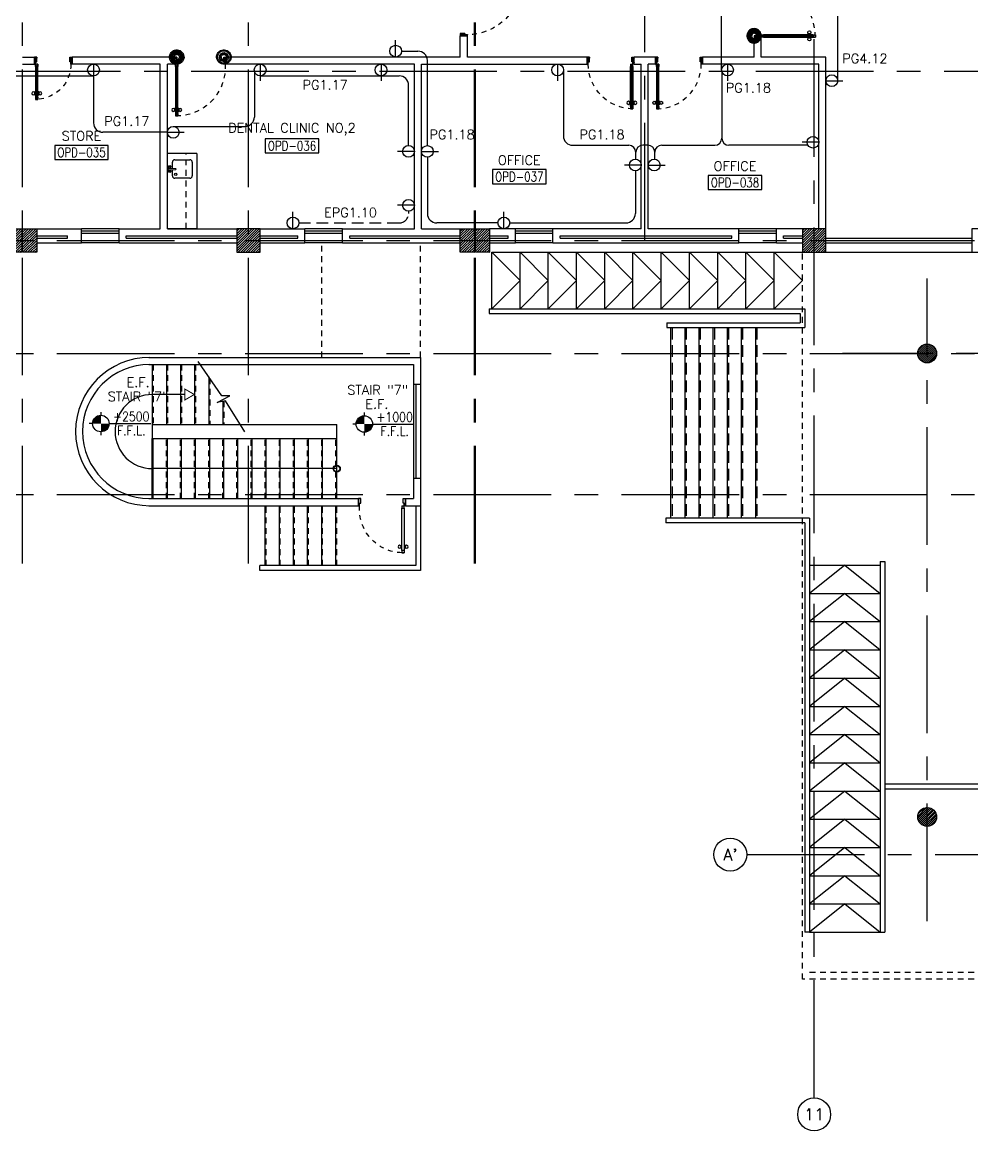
# Model space of a CAD drawing. Extents: x -0.4 to 91.7, y -13.2 to 78.1.
# Drawn here: x 43.61 to 63.79, y -13.17 to 10.39 of the extents above; entities that cross this region are included whole.
import ezdxf
from ezdxf.enums import TextEntityAlignment as Align

# ---------------------------------------------------------------- set-up
doc = ezdxf.new("R2010")
doc.units = 0
doc.header["$MEASUREMENT"] = 0
for name, pattern in [('CENTERX2', [4, 2.5, -0.5, 0.5, -0.5]), ('HIDDEN', [0.375, 0.25, -0.125]), ('HIDDEN2', [0.1875, 0.125, -0.0625])]:
    doc.linetypes.add(name, pattern=pattern)
doc.layers.get('0').update_dxf_attribs({"color": 11, "linetype": 'CONTINUOUS'})
for name, color, linetype in [('AX', 11, 'CONTINUOUS'), ('AX-CR', 11, 'CONTINUOUS'), ('AX-TXT', 11, 'CONTINUOUS'), ('AXES', 11, 'CENTERX2'), ('CANOPY-LN', 11, 'CONTINUOUS'), ('COL', 11, 'CONTINUOUS'), ('DOOR', 11, 'CONTINUOUS'), ('E-CLINE', 4, 'CONTINUOUS'), ('E-HLINE', 4, 'HIDDEN'), ('E-SOCKETS', 4, 'CONTINUOUS'), ('Handrail', 11, 'CONTINUOUS'), ('HAT', 11, 'CONTINUOUS'), ('HIDDEN', 11, 'HIDDEN2'), ('INSUL', 11, 'CONTINUOUS'), ('LEV-PL', 11, 'CONTINUOUS'), ('Locker', 11, 'CONTINUOUS'), ('ME-FIX', 11, 'CONTINUOUS'), ('Ramb', 11, 'CONTINUOUS'), ('RM-BOX', 11, 'CONTINUOUS'), ('RM-NAME', 11, 'CONTINUOUS'), ('RM-NO', 11, 'CONTINUOUS'), ('SHAFT', 11, 'CONTINUOUS'), ('Step', 11, 'CONTINUOUS'), ('STR', 11, 'CONTINUOUS'), ('WALL', 11, 'CONTINUOUS'), ('WIN', 11, 'CONTINUOUS')]:
    doc.layers.add(name, color=color, linetype=linetype)
doc.styles.add('ROMANS', font='ROMANS.shx', dxfattribs={"width": 0.6})
doc.styles.add('S', font='ROMANS.SHX')

# ---------------------------------------------------------------- blocks, each defined once
blk = doc.blocks.new('COL50')
at = {"layer": 'COL'}
blk.add_lwpolyline([(-250, 250), (-250, -250), (250, -250), (250, 250)], close=True, dxfattribs=at)
blk = doc.blocks.new('LEV1')
at = {"layer": 'LEV-PL'}
for p, q in [((0, 245), (0, 175)), ((-175, 0), (-245, 0)), ((175, 0), (1061, 0)), ((0, -175), (0, -245))]:
    blk.add_line(p, q, dxfattribs=at)
at = {"layer": 'LEV-PL', "const_width": 175}
for points in [[(-88, 0, -0.414214), (0, 88, -1)], [(88, 0, -0.414214), (0, -88, -1)]]:
    blk.add_lwpolyline(points, format="xyb", dxfattribs=at)
at = {"layer": 'LEV-PL'}
blk.add_circle((0, 0), 175, dxfattribs=at)
at = {"layer": 'LEV-PL', "color": 4, "style": 'S', "width": 0.85}
for tag, p in [('+0000', (646, 50)), ('F.F.L.', (646, -250))]:
    blk.add_attdef(tag, text='', height=200, dxfattribs=at).set_placement(p, align=Align.CENTER)
blk = doc.blocks.new('RM1')
at = {"layer": 'RM-BOX'}
blk.add_lwpolyline([(570, -200), (-570, -200), (-570, -500), (570, -500)], close=True, dxfattribs=at)
at = {"layer": 'RM-NAME', "style": 'ROMANS'}
for tag, p in [('ROOMNAME1', (0, 324)), ('ROOMNAME2', (0, 0))]:
    blk.add_attdef(tag, text='', height=200, dxfattribs=at).set_placement(p, align=Align.MIDDLE)
at = {"layer": 'RM-NO', "style": 'ROMANS', "width": 0.8}
blk.add_attdef('ROOMNO', text='', height=200, dxfattribs=at).set_placement((0, -350), align=Align.MIDDLE)
blk = doc.blocks.new('*X127')
at = {"color": 0}
for p, q in [((61359, 10129), (61837, 10607)), ((61359, 10182), (61784, 10607)), ((61359, 10235), (61731, 10607)), ((61359, 10288), (61678, 10607)), ((61359, 10341), (61624, 10607)), ((61359, 10395), (61571, 10607)), ((61359, 10448), (61518, 10607)), ((61359, 10501), (61465, 10607)), ((61359, 10554), (61412, 10607)), ((61359, 10607), (61359, 10607)), ((61390, 10107), (61859, 10576)), ((61443, 10107), (61859, 10523)), ((61496, 10107), (61859, 10470)), ((61549, 10107), (61859, 10417)), ((61602, 10107), (61859, 10364)), ((61655, 10107), (61859, 10311)), ((61708, 10107), (61859, 10258)), ((61761, 10107), (61859, 10205)), ((61814, 10107), (61859, 10152))]:
    blk.add_line(p, q, dxfattribs=at)
blk = doc.blocks.new('A$C74DC60CF')
at = {"layer": 'DOOR', "color": 0, "linetype": 'ByBlock'}
for p, q in [((81, 1200), (81, 1250)), ((131, 1250), (81, 1250)), ((81, 1250), (131, 1250)), ((81, 1200), (98, 1200)), ((98, 1200), (98, 1220)), ((98, 1220), (114, 1220)), ((114, 1200), (114, 1220)), ((114, 1200), (131, 1200)), ((131, 1200), (131, 1250)), ((65, 1155), (65, 1090)), ((74, 1155), (65, 1155)), ((74, 1090), (65, 1090)), ((74, 1078), (74, 1168)), ((81, 1168), (74, 1168)), ((74, 1155), (74, 1090)), ((81, 1078), (74, 1078)), ((131, 1168), (138, 1168)), ((131, 1078), (138, 1078)), ((138, 1078), (138, 1168)), ((138, 1155), (138, 1090)), ((138, 1155), (147, 1155)), ((138, 1090), (147, 1090)), ((147, 1155), (147, 1090)), ((56, 150), (56, 0)), ((56, 150), (81, 150)), ((106, 0), (56, 0)), ((98, 200), (81, 200)), ((81, 200), (81, 150)), ((131, 150), (81, 150)), ((81, 150), (81, 100)), ((81, 100), (106, 100)), ((98, 180), (98, 200)), ((114, 180), (98, 180)), ((106, 100), (106, 0)), ((131, 200), (114, 200)), ((114, 200), (114, 180)), ((131, 150), (131, 200)), ((1131, 100), (1106, 100)), ((1106, 100), (1106, 0)), ((1131, 150), (1131, 100)), ((1156, 150), (1131, 150)), ((1156, 150), (1156, 0)), ((1156, 0), (1156, 150)), ((1106, 0), (1156, 0))]:
    blk.add_line(p, q, dxfattribs=at)
at = {"layer": 'DOOR', "linetype": 'ByBlock'}
for p, q in [((81, 200), (81, 1200)), ((98, 200), (98, 1200)), ((114, 200), (114, 1200)), ((131, 1200), (131, 200))]:
    blk.add_line(p, q, dxfattribs=at)
at = {"layer": 'DOOR', "color": 9, "linetype": 'ByBlock'}
for p, q in [((106, 0), (56, 114)), ((106, 0), (56, 40)), ((106, 0), (93, 100)), ((1106, 0), (1156, 114)), ((1106, 0), (1119, 100)), ((1106, 0), (1156, 40))]:
    blk.add_line(p, q, dxfattribs=at)
at = {"layer": 'DOOR', "color": 0, "linetype": 'ByBlock'}
for centre in [(32, 1123), (179, 1123)]:
    blk.add_circle(centre, 32.4, dxfattribs=at)
at = {"layer": 'DOOR', "linetype": 'HIDDEN', "ltscale": 0.5}
blk.add_arc((106, 223), 1028, 355.9414, 91.3941, dxfattribs=at)
at = {"layer": 'DOOR', "color": 9, "linetype": 'ByBlock'}
for centre, radius, start, end in [((106, 0), 154, 103.7142, 108.8947), ((106, 0), 134, 100.72, 111.8402), ((106, 0), 114, 102.6226, 115.9162), ((106, 0), 94.4, 90, 121.9818), ((106, 0), 74.4, 90, 132.2236), ((106, 0), 54.4, 90, 156.7926), ((106, 0), 34.4, 90, 180), ((106, 0), 14.4, 90, 180), ((1106, 0), 94.4, 58.0182, 90), ((1106, 0), 74.4, 47.7764, 90), ((1106, 0), 54.4, 23.2074, 90), ((1106, 0), 34.4, 0, 90), ((1106, 0), 14.4, 0, 90), ((1106, 0), 134, 68.1598, 79.28), ((1106, 0), 154, 71.1053, 76.2858)]:
    blk.add_arc(centre, radius, start, end, dxfattribs=at)
blk = doc.blocks.new('*X121')
at = {"color": 0}
for p, q in [((73379, 10694), (73846, 11161)), ((73379, 10747), (73793, 11161)), ((73379, 10800), (73740, 11161)), ((73379, 10853), (73687, 11161)), ((73379, 10906), (73634, 11161)), ((73379, 10959), (73581, 11161)), ((73379, 11012), (73528, 11161)), ((73379, 11065), (73475, 11161)), ((73379, 11118), (73422, 11161)), ((73399, 10661), (73879, 11141)), ((73452, 10661), (73879, 11088)), ((73505, 10661), (73879, 11035)), ((73558, 10661), (73879, 10982)), ((73611, 10661), (73879, 10929)), ((73664, 10661), (73879, 10876)), ((73717, 10661), (73879, 10823)), ((73770, 10661), (73879, 10770)), ((73823, 10661), (73879, 10717)), ((73876, 10661), (73879, 10664))]:
    blk.add_line(p, q, dxfattribs=at)
blk = doc.blocks.new('DOOR100')
at = {"layer": 'DOOR', "color": 7, "linetype": 'ByBlock'}
for p, q in [((-91, 1205), (-91, 1140)), ((-82, 1205), (-91, 1205)), ((-82, 1128), (-82, 1218)), ((-75, 1218), (-82, 1218)), ((-82, 1205), (-82, 1140)), ((-75, 1250), (-75, 1300)), ((-75, 1300), (-25, 1300)), ((-25, 1300), (-75, 1300)), ((-58, 1250), (-75, 1250)), ((-58, 1250), (-58, 1270)), ((-42, 1270), (-58, 1270)), ((-42, 1250), (-42, 1270)), ((-25, 1250), (-42, 1250)), ((-25, 1250), (-25, 1300)), ((-25, 1218), (-18, 1218)), ((-18, 1128), (-18, 1218)), ((-18, 1205), (-18, 1140)), ((-18, 1205), (-9, 1205)), ((-9, 1205), (-9, 1140)), ((-82, 1140), (-91, 1140)), ((-75, 1128), (-82, 1128)), ((-25, 1128), (-18, 1128)), ((-18, 1140), (-9, 1140)), ((-1200, 0), (-1200, 150)), ((-1200, 150), (-1175, 150)), ((-1200, 150), (-1200, 0)), ((-1150, 0), (-1200, 114)), ((-1150, 0), (-1200, 40)), ((-1150, 0), (-1200, 0)), ((-1175, 150), (-1175, 100)), ((-1175, 100), (-1150, 100)), ((-1150, 0), (-1163, 100)), ((-1150, 100), (-1150, 0)), ((-75, 200), (-58, 200)), ((-75, 150), (-75, 200)), ((-75, 150), (-25, 150)), ((-58, 200), (-58, 180)), ((-58, 180), (-42, 180)), ((-50, 0), (0, 114)), ((-50, 100), (-50, 0)), ((-50, 0), (-37, 100)), ((-25, 100), (-50, 100)), ((-50, 0), (0, 40)), ((-50, 0), (0, 0)), ((-42, 200), (-25, 200)), ((-42, 180), (-42, 200)), ((-25, 200), (-25, 150)), ((0, 150), (-25, 150)), ((-25, 150), (-25, 100)), ((0, 0), (0, 150)), ((0, 150), (0, 0))]:
    blk.add_line(p, q, dxfattribs=at)
at = {"layer": 'DOOR', "linetype": 'ByBlock'}
for p, q in [((-75, 1250), (-75, 200)), ((-58, 200), (-58, 1250)), ((-42, 200), (-42, 1250)), ((-25, 200), (-25, 1250))]:
    blk.add_line(p, q, dxfattribs=at)
at = {"layer": 'DOOR', "color": 7, "linetype": 'ByBlock'}
for centre in [(-124, 1173), (24, 1173)]:
    blk.add_circle(centre, 32.4, dxfattribs=at)
at = {"layer": 'DOOR', "linetype": 'HIDDEN', "ltscale": 0.5}
blk.add_arc((-25, 150), 1150, 90, 180, dxfattribs=at)
at = {"layer": 'DOOR', "color": 7, "linetype": 'ByBlock'}
for centre, radius, start, end in [((-1150, 0), 154, 103.7142, 108.8947), ((-1150, 0), 134, 100.72, 111.8402), ((-1150, 0), 94.4, 90, 121.9818), ((-1150, 0), 74.4, 90, 132.2236), ((-1150, 0), 54.4, 90, 156.7926), ((-1150, 0), 34.4, 90, 180), ((-1150, 0), 14.4, 90, 180), ((-50, 0), 94.4, 58.0182, 90), ((-50, 0), 74.4, 47.7764, 90), ((-50, 0), 54.4, 23.2074, 90), ((-50, 0), 34.4, 0, 90), ((-50, 0), 14.4, 0, 90), ((-50, 0), 134, 68.1598, 79.28), ((-50, 0), 114, 64.0838, 77.3774), ((-50, 0), 154, 71.1053, 76.2858)]:
    blk.add_arc(centre, radius, start, end, dxfattribs=at)
blk = doc.blocks.new('A$C49F1192B')
at = {"layer": 'DOOR', "color": 0, "linetype": 'ByBlock', "xscale": -1, "rotation": 270}
blk.add_blockref('DOOR100', (0, 1200), dxfattribs=at)
blk = doc.blocks.new('AXU')
at = {"layer": 'AX-CR'}
blk.add_circle((0, 350), 350, dxfattribs=at)
at = {"layer": 'AX-TXT', "style": 'ROMANS'}
blk.add_attdef('AX', text='', height=250, dxfattribs=at).set_placement((0, 350), align=Align.MIDDLE)
blk = doc.blocks.new('AXL')
at = {"layer": 'AX-CR'}
blk.add_circle((-350, 0), 350, dxfattribs=at)
at = {"layer": 'AX-TXT', "style": 'ROMANS'}
blk.add_attdef('AX', text='', height=250, dxfattribs=at).set_placement((-350, 0), align=Align.MIDDLE)
blk = doc.blocks.new('C-300')
at = {"layer": 'HAT', "linetype": 'ByBlock', "ltscale": 0.3}
h = blk.add_hatch(dxfattribs=at)
h.set_pattern_fill('ANSI31', color=8, scale=300, style=0)
h.set_pattern_definition([(45, (-258496.182, -82361.005), (-26.5165043, 26.5165043), [])])
h.paths.add_polyline_path([(300, 500), (0, 500), (0, 250), (300, 250)])
h.paths.add_polyline_path([(300, 250), (0, 250), (0, 0), (300, 0)])
at = {"layer": 'COL'}
blk.add_lwpolyline([(0, 500), (300, 500), (300, 0), (0, 0)], close=True, dxfattribs=at)
blk = doc.blocks.new('C-300A')
at = {"layer": 'SHAFT', "color": 6, "linetype": 'ByBlock', "ltscale": 0.3}
for p in [(-300, 0), (20, 0)]:
    blk.add_blockref('C-300', p, dxfattribs=at)
blk = doc.blocks.new('DOOR1000')
at = {"layer": 'DOOR', "color": 7, "linetype": 'ByBlock'}
for p, q in [((-150, 0), (0, 0)), ((-150, 0), (-150, -25)), ((0, -50), (-114, 0)), ((0, -50), (-40, 0)), ((0, -50), (0, 0)), ((-1100, -25), (-1100, -75)), ((-1100, -75), (-1100, -25)), ((-1050, -25), (-1100, -25)), ((-1050, -75), (-1100, -75)), ((-1070, -42), (-1070, -58)), ((-1050, -42), (-1070, -42)), ((-1050, -58), (-1070, -58)), ((-1050, -25), (-1050, -42)), ((-1050, -58), (-1050, -75)), ((-1018, -25), (-1018, -18)), ((-928, -18), (-1018, -18)), ((-1018, -75), (-1018, -82)), ((-928, -82), (-1018, -82)), ((-1005, -18), (-1005, -9)), ((-1005, -9), (-940, -9)), ((-1005, -18), (-940, -18)), ((-1005, -82), (-1005, -91)), ((-1005, -82), (-940, -82)), ((-1005, -91), (-940, -91)), ((-940, -18), (-940, -9)), ((-940, -82), (-940, -91)), ((-928, -25), (-928, -18)), ((-928, -75), (-928, -82)), ((-200, -25), (-150, -25)), ((-200, -42), (-200, -25)), ((-180, -42), (-200, -42)), ((-200, -58), (-180, -58)), ((-200, -75), (-200, -58)), ((-150, -75), (-200, -75)), ((-180, -58), (-180, -42)), ((-150, -25), (-100, -25)), ((-150, -75), (-150, -25)), ((-100, -25), (-100, -50)), ((0, -50), (-100, -37)), ((-100, -50), (0, -50)), ((-150, -975), (-100, -975)), ((-150, -1000), (-150, -975)), ((-150, -1000), (0, -1000)), ((0, -1000), (-150, -1000)), ((0, -950), (-114, -1000)), ((-100, -975), (-100, -950)), ((0, -950), (-100, -963)), ((-100, -950), (0, -950)), ((0, -950), (-40, -1000)), ((0, -950), (0, -1000))]:
    blk.add_line(p, q, dxfattribs=at)
at = {"layer": 'DOOR', "linetype": 'ByBlock'}
for p, q in [((-200, -25), (-1050, -25)), ((-200, -42), (-1050, -42)), ((-200, -58), (-1050, -58)), ((-1050, -75), (-200, -75))]:
    blk.add_line(p, q, dxfattribs=at)
at = {"layer": 'DOOR', "color": 7, "linetype": 'ByBlock'}
for centre in [(-973, 24), (-973, -124)]:
    blk.add_circle(centre, 32.4, dxfattribs=at)
for centre, radius, start, end in [((0, -50), 154, 161.1053, 166.2858), ((0, -50), 94.4, 148.0182, 180), ((0, -50), 134, 158.1598, 169.28), ((0, -50), 114, 154.0838, 167.3774), ((0, -50), 74.4, 137.7764, 180), ((0, -50), 54.4, 113.2074, 180), ((0, -50), 34.4, 90, 180), ((0, -50), 14.4, 90, 180), ((0, -950), 154, 193.7142, 198.8947), ((0, -950), 134, 190.72, 201.8402), ((0, -950), 94.4, 180, 211.9818), ((0, -950), 74.4, 180, 222.2236), ((0, -950), 54.4, 180, 246.7926), ((0, -950), 34.4, 180, 270), ((0, -950), 14.4, 180, 270)]:
    blk.add_arc(centre, radius, start, end, dxfattribs=at)
at = {"layer": 'DOOR', "linetype": 'HIDDEN', "ltscale": 0.5}
blk.add_arc((-150, -25), 950, 180, 270, dxfattribs=at)
blk = doc.blocks.new('DOOR80')
at = {"layer": 'DOOR', "color": 7, "linetype": 'ByBlock'}
for p, q in [((-150, 800), (0, 800)), ((-150, 800), (-150, 775)), ((0, 800), (-150, 800)), ((-150, 775), (-100, 775)), ((0, 750), (-114, 800)), ((-100, 775), (-100, 750)), ((0, 750), (-100, 763)), ((-100, 750), (0, 750)), ((0, 750), (-40, 800)), ((0, 750), (0, 800)), ((-850, 75), (-900, 75)), ((-900, 75), (-900, 25)), ((-900, 25), (-900, 75)), ((-850, 25), (-900, 25)), ((-850, 58), (-870, 58)), ((-870, 42), (-870, 58)), ((-850, 42), (-870, 42)), ((-850, 58), (-850, 75)), ((-850, 25), (-850, 42)), ((-727, 82), (-817, 82)), ((-817, 75), (-817, 82)), ((-817, 25), (-817, 18)), ((-727, 18), (-817, 18)), ((-805, 91), (-740, 91)), ((-805, 82), (-805, 91)), ((-805, 82), (-740, 82)), ((-805, 18), (-740, 18)), ((-805, 18), (-805, 9)), ((-805, 9), (-740, 9)), ((-740, 82), (-740, 91)), ((-740, 18), (-740, 9)), ((-727, 75), (-727, 82)), ((-727, 25), (-727, 18)), ((-150, 75), (-200, 75)), ((-200, 75), (-200, 58)), ((-200, 58), (-180, 58)), ((-180, 42), (-200, 42)), ((-200, 42), (-200, 25)), ((-200, 25), (-150, 25)), ((-180, 58), (-180, 42)), ((-150, 75), (-150, 25)), ((-150, 25), (-100, 25)), ((-150, 0), (-150, 25)), ((0, 0), (-150, 0)), ((0, 50), (-114, 0)), ((-100, 25), (-100, 50)), ((0, 50), (-100, 37)), ((-100, 50), (0, 50)), ((0, 50), (-40, 0)), ((0, 50), (0, 0))]:
    blk.add_line(p, q, dxfattribs=at)
at = {"layer": 'DOOR', "linetype": 'ByBlock'}
for p, q in [((-850, 75), (-200, 75)), ((-200, 58), (-850, 58)), ((-200, 42), (-850, 42)), ((-200, 25), (-850, 25))]:
    blk.add_line(p, q, dxfattribs=at)
at = {"layer": 'DOOR', "color": 7, "linetype": 'ByBlock'}
for centre in [(-772, 124), (-772, -24)]:
    blk.add_circle(centre, 32.4, dxfattribs=at)
at = {"layer": 'DOOR', "linetype": 'HIDDEN', "ltscale": 0.5}
blk.add_arc((-149, 23), 752, 90.0695, 176.0204, dxfattribs=at)
at = {"layer": 'DOOR', "color": 7, "linetype": 'ByBlock'}
for centre, radius, start, end in [((0, 750), 154, 161.1053, 166.2858), ((0, 750), 134, 158.1598, 169.28), ((0, 750), 94.4, 148.0182, 180), ((0, 750), 74.4, 137.7764, 180), ((0, 750), 54.4, 113.2074, 180), ((0, 750), 34.4, 90, 180), ((0, 750), 14.4, 90, 180), ((0, 50), 154, 193.7142, 198.8947), ((0, 50), 134, 190.72, 201.8402), ((0, 50), 114, 192.6226, 205.9162), ((0, 50), 94.4, 180, 211.9818), ((0, 50), 74.4, 180, 222.2236), ((0, 50), 54.4, 180, 246.7926), ((0, 50), 34.4, 180, 270), ((0, 50), 14.4, 180, 270)]:
    blk.add_arc(centre, radius, start, end, dxfattribs=at)
blk = doc.blocks.new('STL-DR')
at = {"layer": 'DOOR', "color": 0, "linetype": 'ByBlock'}
for p, q in [((50, 0), (0, 0)), ((0, -150), (0, 0)), ((50, -100), (50, 0)), ((0, -150), (25, -150)), ((25, -100), (50, -100)), ((25, -150), (25, -100)), ((75, -150), (25, -150)), ((25, -200), (25, -150)), ((75, -200), (25, -200)), ((75, -150), (75, -200)), ((950, -100), (950, 0)), ((950, 0), (1000, 0)), ((975, -100), (950, -100)), ((975, -150), (975, -100)), ((1000, -150), (975, -150)), ((1000, 0), (1000, -150)), ((18, -990), (9, -990)), ((9, -1055), (9, -990)), ((18, -1055), (9, -1055)), ((18, -978), (18, -1068)), ((25, -978), (18, -978)), ((18, -1055), (18, -990)), ((25, -1068), (18, -1068)), ((25, -1100), (75, -1100)), ((25, -1100), (25, -1150)), ((25, -1150), (75, -1150)), ((75, -1150), (25, -1150)), ((75, -978), (82, -978)), ((75, -1068), (82, -1068)), ((75, -1100), (75, -1150)), ((82, -978), (82, -1068)), ((82, -990), (91, -990)), ((82, -1055), (82, -990)), ((82, -1055), (91, -1055)), ((91, -1055), (91, -990))]:
    blk.add_line(p, q, dxfattribs=at)
at = {"layer": 'DOOR', "linetype": 'ByBlock'}
for p, q in [((25, -200), (25, -1100)), ((75, -1100), (75, -200))]:
    blk.add_line(p, q, dxfattribs=at)
at = {"layer": 'DOOR', "color": 0, "linetype": 'ByBlock'}
for centre in [(-24, -1023), (124, -1023)]:
    blk.add_circle(centre, 32.4, dxfattribs=at)
at = {"layer": 'DOOR', "linetype": 'HIDDEN', "ltscale": 0.5}
blk.add_arc((50, -223), 928, 271.544, 4.4816, dxfattribs=at)
at = {"layer": 'WALL'}
for p, q in [((0, 0), (0, -150)), ((0, 0), (0, -150)), ((1000, 0), (1000, -150))]:
    blk.add_line(p, q, dxfattribs=at)
blk = doc.blocks.new('A$C347D0806')
at = {"layer": 'ME-FIX'}
for p, q in [((0.107, 1.28), (0.107, 1.417)), ((0.157, 1.467), (0.478, 1.467)), ((0.528, 1.417), (0.528, 1.124)), ((0.627, 1.6), (0.627, 0)), ((0.019, 1.254), (0.019, 1.287)), ((0.019, 1.287), (0.174, 1.28)), ((0.019, 1.254), (0.174, 1.261)), ((0.107, 1.124), (0.107, 1.261)), ((0.478, 1.074), (0.157, 1.074)), ((0.627, 0), (0, 0))]:
    blk.add_line(p, q, dxfattribs=at)
for centre, radius in [((0.05, 1.32), 0.0217), ((0.05, 1.221), 0.0217), ((0.05, 1.32), 0.014), ((0.05, 1.221), 0.014), ((0.177, 1.156), 0.0255)]:
    blk.add_circle(centre, radius, dxfattribs=at)
for centre, radius, start, end in [((0.157, 1.417), 0.0499, 90, 180), ((0.478, 1.417), 0.0499, 0, 90), ((0.174, 1.27), 0.00997, 270, 90), ((0.157, 1.124), 0.0499, 180, 270), ((0.478, 1.124), 0.0499, 270, 0)]:
    blk.add_arc(centre, radius, start, end, dxfattribs=at)

msp = doc.modelspace()

# ---------------------------------------------------------------- hatches: boundary and pattern name
at = {"layer": 'HAT'}
h = msp.add_hatch(dxfattribs=at)
h.set_pattern_fill('ANSI31', color=256, scale=0.24, style=0)
h.set_pattern_definition([(45, (13.849208, -31.557555), (-0.021213203, 0.021213203), [])])
h.paths.add_polyline_path([(62.6414, 3.35), (62.8414, 3.35), (62.8414, 3.55, 0.4142136)])
h.paths.add_polyline_path([(62.8414, 3.55), (62.8414, 3.35), (63.0414, 3.35, 0.4142136)])
h.paths.add_polyline_path([(63.0414, 3.35), (62.8414, 3.35), (62.8414, 3.15, 0.4142136)])
h.paths.add_polyline_path([(62.8414, 3.35), (62.6414, 3.35, 0.4142136), (62.8414, 3.15)])
h = msp.add_hatch(dxfattribs=at)
h.set_pattern_fill('ANSI31', color=256, scale=0.24, style=0)
h.set_pattern_definition([(45, (13.849208, -41.407555), (-0.021213203, 0.021213203), [])])
h.paths.add_polyline_path([(62.6414, -6.5), (62.8414, -6.5), (62.8414, -6.3, 0.4142136)])
h.paths.add_polyline_path([(62.8414, -6.3), (62.8414, -6.5), (63.0414, -6.5, 0.4142136)])
h.paths.add_polyline_path([(63.0414, -6.5), (62.8414, -6.5), (62.8414, -6.7, 0.4142136)])
h.paths.add_polyline_path([(62.8414, -6.5), (62.6414, -6.5, 0.4142136), (62.8414, -6.7)])

# ---------------------------------------------------------------- linework, layer by layer
for p, q in [((47.8562, 2.4466), (47.3485, 3.1779)), ((47.7577, 2.3062), (48.0265, 2.4466)), ((48.0265, 2.4466), (47.8562, 2.4466)), ((47.933, 2.3413), (47.7577, 2.3062)), ((48.3422, 1.686), (47.933, 2.3413)), ((46.3762, 1.84), (50.2962, 1.84)), ((46.3762, 1.84), (46.3762, 1.54)), ((50.2962, 1.54), (50.2962, 1.84)), ((46.3762, 1.54), (50.2962, 1.54))]:
    msp.add_line(p, q)
at = {"layer": 'AXES'}
for p, q in [((48.4214, -1.1143), (48.4214, 77.6984)), ((60.4414, -12.4715), (60.4414, 77.3632)), ((43.6214, -1.1143), (43.6214, 77.0224)), ((53.2214, -1.1143), (53.2214, 77.0132)), ((53.2414, -1.1143), (53.2414, 77.0132)), ((56.8414, 5.75), (56.8414, 64.57)), ((11.2014, 9.35), (69.4414, 9.35)), ((0.35, 5.75), (70.6414, 5.75)), ((62.8414, -8.7172), (62.8414, 4.9447)), ((0.35, 3.35), (69.4414, 3.35)), ((0.35, 3.35), (77.8414, 3.35)), ((90.9611, 3.35), (61.0414, 3.35)), ((0.35, 0.35), (67.6414, 0.35)), ((0.35, 0.35), (67.6414, 0.35)), ((59.009, -7.3), (77.5968, -7.3))]:
    msp.add_line(p, q, dxfattribs=at)
at = {"layer": 'CANOPY-LN', "linetype": 'HIDDEN2'}
for p, q in [((60.1914, -9.95), (60.1914, 5.5)), ((78.6914, -9.95), (60.1914, -9.95))]:
    msp.add_line(p, q, dxfattribs=at)
at = {"layer": 'CANOPY-LN', "color": 8, "linetype": 'HIDDEN2'}
msp.add_line((60.3414, -9.8), (78.5414, -9.8), dxfattribs=at)
at = {"layer": 'E-CLINE'}
for p, q in [((60.9414, 9.1464), (60.9414, 20.8278)), ((58.4755, 9.375), (58.4755, 11.525)), ((51.6731, 9.775), (52.0214, 9.775)), ((52.2214, 7.7686), (52.2214, 9.575)), ((42.4343, 9.25), (45.1276, 9.25)), ((48.5456, 9.35), (48.5456, 8.3752)), ((48.6681, 9.25), (51.6214, 9.25)), ((55.1119, 9.35), (55.1119, 7.9736)), ((58.478, 9.35), (58.478, 7.9247)), ((45.1276, 9.1417), (45.1276, 8.2496)), ((51.8214, 7.7691), (51.8214, 9.05)), ((46.6964, 8.0496), (45.3276, 8.0496)), ((46.8214, 8.1752), (48.3456, 8.1752)), ((52.2214, 7.5186), (52.2214, 6.325)), ((56.6414, 7.2296), (56.6414, 6.325)), ((51.8214, 6.3735), (51.8214, 6.325)), ((53.7218, 6.125), (52.4214, 6.125)), ((53.9718, 6.125), (56.4414, 6.125))]:
    msp.add_line(p, q, dxfattribs=at)
at = {"layer": 'E-CLINE', "color": 4}
for p, q in [((55.3119, 7.7736), (56.5023, 7.7736)), ((56.6523, 7.4791), (56.6523, 7.6236)), ((56.904, 7.7747), (56.8023, 7.7747)), ((57.054, 7.4785), (57.054, 7.6247)), ((57.204, 7.7747), (58.328, 7.7747)), ((60.3094, 7.7747), (58.628, 7.7747))]:
    msp.add_line(p, q, dxfattribs=at)
at = {"layer": 'E-CLINE'}
for centre, start, end in [((52.0214, 9.575), 0, 90), ((51.6214, 9.05), 0, 90), ((45.3276, 8.2496), 180, 270), ((48.3456, 8.3752), 270, 0), ((55.3119, 7.9736), 180, 270), ((52.4214, 6.325), 180, 270), ((56.4414, 6.325), 270, 0)]:
    msp.add_arc(centre, 0.2, start, end, dxfattribs=at)
at = {"layer": 'E-CLINE', "color": 4}
for centre, start, end in [((58.328, 7.9247), 270, 0), ((58.628, 7.9247), 180, 270), ((56.5023, 7.6236), 0, 90), ((56.8023, 7.6247), 90, 180), ((56.904, 7.6247), 0, 90), ((57.204, 7.6247), 90, 180)]:
    msp.add_arc(centre, 0.15, start, end, dxfattribs=at)
at = {"layer": 'E-HLINE', "color": 4}
msp.add_line((49.4902, 6.125), (51.6214, 6.125), dxfattribs=at)
msp.add_arc((51.6214, 6.325), 0.2, 270, 0, dxfattribs=at)
at = {"layer": 'E-SOCKETS'}
for p, q in [((51.5481, 9.65), (51.5481, 10.0083)), ((45.1276, 9.5), (45.1276, 9.1417)), ((48.6681, 9.5), (48.6681, 9.1417)), ((51.2372, 9.5), (51.2372, 9.1417)), ((54.9894, 9.5), (54.9894, 9.1417)), ((58.6005, 9.5), (58.6005, 9.1417)), ((60.6914, 9.1464), (61.0498, 9.1464)), ((46.6964, 8.0502), (47.0548, 8.0502)), ((60.5414, 7.8393), (60.1831, 7.8393)), ((51.9464, 7.6441), (51.5881, 7.6441)), ((52.0964, 7.6436), (52.4548, 7.6436)), ((56.7664, 7.3546), (56.4081, 7.3546)), ((56.9164, 7.3541), (57.2748, 7.3541)), ((51.9464, 6.4985), (51.5881, 6.4985)), ((49.3652, 6), (49.3652, 6.3583)), ((53.8468, 6), (53.8468, 6.3583))]:
    msp.add_line(p, q, dxfattribs=at)
for centre in [(51.5481, 9.775), (45.1276, 9.375), (48.6681, 9.375), (51.2372, 9.375), (54.9894, 9.375), (58.6005, 9.375), (60.8164, 9.1464), (46.8214, 8.0502), (60.4164, 7.8393), (51.8214, 7.6441), (52.2214, 7.6436), (56.6414, 7.3546), (57.0414, 7.3541), (51.8214, 6.4985), (49.3652, 6.125), (53.8468, 6.125)]:
    msp.add_circle(centre, 0.125, dxfattribs=at)
at = {"layer": 'Handrail'}
for p, q in [((53.5914, 5.5), (60.1914, 5.5)), ((53.5376, 4.3), (60.2414, 4.3)), ((53.5376, 4.3), (53.5376, 4.2)), ((60.1414, 4.3), (60.1414, 4.3)), ((60.2414, 4.3), (60.2414, 3.9)), ((53.5376, 4.2), (60.1414, 4.2)), ((60.1414, 4.2), (60.1414, 4)), ((57.3096, 4), (60.1414, 4)), ((57.3096, 4), (57.3096, 3.9)), ((57.3096, 3.9), (60.2414, 3.9)), ((51.9764, 0.115), (51.9764, -1.16)), ((52.0764, 0.115), (52.0764, -1.26)), ((60.3414, -0.15), (57.2914, -0.15)), ((57.2914, -0.15), (57.2914, -0.25)), ((60.3414, -0.15), (60.3414, -8.95)), ((60.2414, -0.25), (57.2914, -0.25)), ((60.2414, -0.25), (60.2414, -8.95)), ((51.9764, -1.16), (48.6632, -1.16)), ((48.6632, -1.26), (48.6632, -1.16)), ((61.8414, -1.0715), (61.8414, -8.95)), ((61.8414, -1.0715), (61.9414, -1.0715)), ((61.9414, -1.0715), (61.9414, -8.95)), ((52.0764, -1.26), (48.6632, -1.26)), ((61.9414, -5.8), (64.9857, -5.8)), ((61.9414, -5.9), (64.8857, -5.9)), ((60.3414, -8.95), (60.2414, -8.95)), ((61.8414, -8.95), (61.9414, -8.95))]:
    msp.add_line(p, q, dxfattribs=at)
at = {"layer": 'HIDDEN'}
for p, q in [((49.9764, 3.265), (49.9764, 5.7)), ((52.0764, 3.265), (52.0764, 5.7))]:
    msp.add_line(p, q, dxfattribs=at)
at = {"layer": 'INSUL'}
for p, q in [((43.9214, 5.85), (44.5714, 5.85)), ((43.9214, 5.8), (44.5714, 5.8)), ((44.5714, 5.8), (44.5714, 5.85)), ((45.8214, 5.85), (48.1714, 5.85)), ((45.8214, 5.8), (45.8214, 5.85)), ((45.8214, 5.8), (48.1714, 5.8)), ((48.6714, 5.85), (49.4714, 5.85)), ((48.6714, 5.8), (49.4714, 5.8)), ((49.4714, 5.8), (49.4714, 5.85)), ((50.5714, 5.85), (52.9214, 5.85)), ((50.5714, 5.8), (50.5714, 5.85)), ((50.5714, 5.8), (52.9214, 5.8)), ((53.5414, 5.85), (53.9414, 5.85)), ((53.5414, 5.8), (53.9414, 5.8)), ((53.9414, 5.8), (53.9414, 5.85)), ((55.0414, 5.85), (58.6914, 5.85)), ((55.0414, 5.8), (55.0414, 5.85)), ((55.0414, 5.8), (58.6914, 5.8)), ((58.6914, 5.8), (58.6914, 5.85)), ((59.7914, 5.8), (59.7914, 5.85)), ((59.7914, 5.85), (60.1914, 5.85)), ((59.7914, 5.8), (60.1914, 5.8))]:
    msp.add_line(p, q, dxfattribs=at)
at = {"layer": 'ME-FIX'}
msp.add_line((47.3229, 7.6002), (46.6964, 7.6002), dxfattribs=at)
at = {"layer": 'ME-FIX', "linetype": 'HIDDEN2'}
msp.add_line((47.0964, 6), (47.0964, 7.6002), dxfattribs=at)
at = {"layer": 'Ramb'}
for p, q in [((53.5914, 4.3), (53.5914, 5.5)), ((54.1914, 4.9), (53.5914, 5.5)), ((54.1914, 4.3), (54.1914, 5.5)), ((54.7914, 4.9), (54.1914, 5.5)), ((54.7914, 4.3), (54.7914, 5.5)), ((55.3914, 4.9), (54.7914, 5.5)), ((55.3914, 4.3), (55.3914, 5.5)), ((55.9914, 4.9), (55.3914, 5.5)), ((55.9914, 4.3), (55.9914, 5.5)), ((56.5914, 4.9), (55.9914, 5.5)), ((56.5914, 4.3), (56.5914, 5.5)), ((57.1914, 4.9), (56.5914, 5.5)), ((57.1914, 4.3), (57.1914, 5.5)), ((57.7914, 4.9), (57.1914, 5.5)), ((57.7914, 4.3), (57.7914, 5.5)), ((58.3914, 4.9), (57.7914, 5.5)), ((58.3914, 4.3), (58.3914, 5.5)), ((58.9914, 4.9), (58.3914, 5.5)), ((58.9914, 4.3), (58.9914, 5.5)), ((59.5914, 4.9), (58.9914, 5.5)), ((59.5914, 4.3), (59.5914, 5.5)), ((60.1914, 4.9), (59.5914, 5.5)), ((54.1914, 4.9), (53.5914, 4.3)), ((54.7914, 4.9), (54.1914, 4.3)), ((55.3914, 4.9), (54.7914, 4.3)), ((55.9914, 4.9), (55.3914, 4.3)), ((56.5914, 4.9), (55.9914, 4.3)), ((57.1914, 4.9), (56.5914, 4.3)), ((57.7914, 4.9), (57.1914, 4.3)), ((58.3914, 4.9), (57.7914, 4.3)), ((58.9914, 4.9), (58.3914, 4.3)), ((59.5914, 4.9), (58.9914, 4.3)), ((60.1914, 4.9), (59.5914, 4.3)), ((60.3414, -1.15), (61.8414, -1.15)), ((61.0914, -1.15), (60.3414, -1.75)), ((61.0914, -1.15), (61.8414, -1.75)), ((60.3414, -1.75), (61.8414, -1.75)), ((61.0914, -1.75), (60.3414, -2.35)), ((61.0914, -1.75), (61.8414, -2.35)), ((60.3414, -2.35), (61.8414, -2.35)), ((61.0914, -2.35), (60.3414, -2.95)), ((61.0914, -2.35), (61.8414, -2.95)), ((60.3414, -2.95), (61.8414, -2.95)), ((61.0914, -2.95), (60.3414, -3.55)), ((61.0914, -2.95), (61.8414, -3.55)), ((60.3414, -3.55), (61.8414, -3.55)), ((61.0914, -3.55), (60.3414, -4.15)), ((61.0914, -3.55), (61.8414, -4.15)), ((60.3414, -4.15), (61.8414, -4.15)), ((61.0914, -4.15), (60.3414, -4.75)), ((61.0914, -4.15), (61.8414, -4.75)), ((60.3414, -4.75), (61.8414, -4.75)), ((61.0914, -4.75), (60.3414, -5.35)), ((61.0914, -4.75), (61.8414, -5.35)), ((60.3414, -5.35), (61.8414, -5.35)), ((61.0914, -5.35), (60.3414, -5.95)), ((61.0914, -5.35), (61.8414, -5.95)), ((60.3414, -5.95), (61.8414, -5.95)), ((61.0914, -5.95), (60.3414, -6.55)), ((61.0914, -5.95), (61.8414, -6.55)), ((60.3414, -6.55), (61.8414, -6.55)), ((61.0914, -6.55), (60.3414, -7.15)), ((61.0914, -6.55), (61.8414, -7.15)), ((60.3414, -7.15), (61.8414, -7.15)), ((61.0914, -7.15), (60.3414, -7.75)), ((61.0914, -7.15), (61.8414, -7.75)), ((60.3414, -7.75), (61.8414, -7.75)), ((61.0914, -7.75), (60.3414, -8.35)), ((61.0914, -7.75), (61.8414, -8.35)), ((60.3414, -8.35), (61.8414, -8.35)), ((61.0914, -8.35), (60.3414, -8.95)), ((61.0914, -8.35), (61.8414, -8.95)), ((60.3414, -8.95), (61.8414, -8.95))]:
    msp.add_line(p, q, dxfattribs=at)
at = {"layer": 'Step'}
for p, q in [((57.3914, 3.9), (57.3914, -0.15)), ((57.6914, 3.9), (57.6914, -0.15)), ((57.9914, 3.9), (57.9914, -0.15)), ((58.2914, 3.9), (58.2914, -0.15)), ((58.5914, 3.9), (58.5914, -0.15)), ((58.8914, 3.9), (58.8914, -0.15)), ((59.1914, 3.9), (59.1914, -0.15))]:
    msp.add_line(p, q, dxfattribs=at)
at = {"layer": 'Step', "linetype": 'HIDDEN'}
for p, q in [((57.4214, 3.9), (57.4214, -0.15)), ((57.7214, 3.9), (57.7214, -0.15)), ((58.0214, 3.9), (58.0214, -0.15)), ((58.3214, 3.9), (58.3214, -0.15)), ((58.6214, 3.9), (58.6214, -0.15)), ((58.9214, 3.9), (58.9214, -0.15)), ((59.2214, 3.9), (59.2214, -0.15))]:
    msp.add_line(p, q, dxfattribs=at)
at = {"layer": 'STR'}
for p, q in [((46.3762, 3.115), (46.3762, 1.84)), ((46.6762, 3.115), (46.6762, 1.84)), ((46.9762, 3.115), (46.9762, 1.84)), ((47.2762, 3.115), (47.2762, 1.84)), ((47.5762, 2.8499), (47.5762, 1.84)), ((47.0694, 2.4775), (46.3738, 2.4775)), ((47.8762, 2.3299), (47.8762, 1.84)), ((46.3762, 0.265), (46.3762, 1.54)), ((46.3962, 0.265), (46.3962, 1.54)), ((46.6962, 0.265), (46.6962, 1.54)), ((46.9962, 0.265), (46.9962, 1.54)), ((47.2962, 0.265), (47.2962, 1.54)), ((47.5962, 0.265), (47.5962, 1.54)), ((47.8962, 0.265), (47.8962, 1.54)), ((48.1962, 0.265), (48.1962, 1.54)), ((48.4962, 0.265), (48.4962, 1.54)), ((48.7962, 0.265), (48.7962, 1.54)), ((49.0962, 0.265), (49.0962, 1.54)), ((49.3962, 0.265), (49.3962, 1.54)), ((49.6962, 0.265), (49.6962, 1.54)), ((49.9962, 0.265), (49.9962, 1.54)), ((50.2962, 0.265), (50.2962, 1.54)), ((50.2962, 0.9025), (46.3738, 0.9025)), ((48.7762, -1.16), (48.7762, 0.115)), ((49.0762, -1.16), (49.0762, 0.115)), ((49.3762, -1.16), (49.3762, 0.115)), ((49.6762, -1.16), (49.6762, 0.115)), ((49.9762, -1.16), (49.9762, 0.115)), ((50.2762, -1.16), (50.2762, 0.115))]:
    msp.add_line(p, q, dxfattribs=at)
at = {"layer": 'STR', "linetype": 'HIDDEN2'}
for p, q in [((46.3962, 3.115), (46.3962, 1.84)), ((46.6962, 3.115), (46.6962, 1.84)), ((46.9962, 3.115), (46.9962, 1.84)), ((47.2962, 3.115), (47.2962, 1.84)), ((47.5962, 2.8211), (47.5962, 1.84)), ((47.8962, 2.3339), (47.8962, 1.84)), ((46.3762, 0.265), (46.3762, 1.54)), ((46.3962, 0.265), (46.3962, 1.54)), ((46.6762, 0.265), (46.6762, 1.54)), ((46.9762, 0.265), (46.9762, 1.54)), ((47.2762, 0.265), (47.2762, 1.54)), ((47.5762, 0.265), (47.5762, 1.54)), ((47.8762, 0.265), (47.8762, 1.54)), ((48.1762, 0.265), (48.1762, 1.54)), ((48.4762, 0.265), (48.4762, 1.54)), ((48.7762, 0.265), (48.7762, 1.54)), ((49.0762, 0.265), (49.0762, 1.54)), ((49.3762, 0.265), (49.3762, 1.54)), ((49.6762, 0.265), (49.6762, 1.54)), ((49.9762, 0.265), (49.9762, 1.54)), ((50.2762, 0.265), (50.2762, 1.54)), ((48.7962, -1.16), (48.7962, 0.115)), ((49.0962, -1.16), (49.0962, 0.115)), ((49.3962, -1.16), (49.3962, 0.115)), ((49.6962, -1.16), (49.6962, 0.115)), ((49.9962, -1.16), (49.9962, 0.115)), ((50.2962, -1.16), (50.2962, 0.115))]:
    msp.add_line(p, q, dxfattribs=at)
at = {"layer": 'STR', "const_width": 0.0215}
msp.add_lwpolyline([(47.0694, 2.362), (47.0694, 2.593), (47.2694, 2.4775)], close=True, dxfattribs=at)
at = {"layer": 'STR'}
for radius in [0.075, 0.065]:
    msp.add_circle((50.2962, 0.9025), radius, dxfattribs=at)
msp.add_arc((46.3738, 1.69), 0.7875, 90, 270, dxfattribs=at)
at = {"layer": 'WALL'}
for p, q in [((53.0714, 10.1), (52.9214, 10.1)), ((52.9214, 9.65), (52.9214, 10.1)), ((53.0714, 9.65), (53.0714, 10.1)), ((59.1664, 9.65), (59.1664, 10.05)), ((59.3164, 10.05), (59.1664, 10.05)), ((59.3164, 9.65), (59.3164, 10.05)), ((43.6214, 9.65), (43.8714, 9.65)), ((43.6214, 9.5), (43.8714, 9.5)), ((43.8714, 9.5), (43.8714, 9.65)), ((44.6714, 9.65), (44.6714, 9.5)), ((46.8464, 9.65), (44.6714, 9.65)), ((46.5464, 9.5), (44.6714, 9.5)), ((46.5464, 6), (46.5464, 9.5)), ((46.6964, 6), (46.6964, 9.5)), ((46.8464, 9.5), (46.6964, 9.5)), ((46.8464, 9.65), (46.8214, 9.65)), ((46.8464, 9.5), (46.8214, 9.5)), ((46.8464, 9.5), (46.8464, 9.65)), ((47.9464, 9.65), (47.9464, 9.5)), ((48.9964, 9.65), (47.9464, 9.65)), ((52.9214, 9.65), (47.9464, 9.65)), ((51.9464, 9.5), (47.9464, 9.5)), ((48.9964, 9.5), (47.9464, 9.5)), ((51.9464, 6), (51.9464, 9.5)), ((52.0964, 6), (52.0964, 9.5)), ((52.0964, 9.5), (55.6164, 9.5)), ((55.6164, 9.65), (53.0714, 9.65)), ((55.6164, 9.5), (55.6164, 9.65)), ((57.0664, 9.65), (56.6164, 9.65)), ((56.6164, 9.5), (56.6164, 9.65)), ((56.6164, 9.5), (56.7664, 9.5)), ((56.7664, 6), (56.7664, 9.5)), ((56.9164, 6), (56.9164, 9.5)), ((57.0664, 9.5), (56.9164, 9.5)), ((57.0664, 9.5), (57.0664, 9.65)), ((59.1664, 9.65), (58.0664, 9.65)), ((58.0664, 9.5), (58.0664, 9.65)), ((60.5414, 9.5), (58.0664, 9.5)), ((60.6914, 9.65), (59.3164, 9.65)), ((60.5414, 6), (60.5414, 9.5)), ((60.6914, 6), (60.6914, 9.65)), ((43.9214, 6), (44.8714, 6)), ((44.8714, 5.7), (44.8714, 6)), ((45.6714, 6), (46.5464, 6)), ((45.6714, 5.7), (45.6714, 6)), ((46.6964, 6), (48.1714, 6)), ((48.6714, 6), (49.6214, 6)), ((49.6214, 5.7), (49.6214, 6)), ((50.4214, 6), (51.9464, 6)), ((50.4214, 5.7), (50.4214, 6)), ((52.0964, 6), (52.9714, 6)), ((54.0914, 6), (53.5414, 6)), ((54.0914, 5.7), (54.0914, 6)), ((54.8914, 5.7), (54.8914, 6)), ((56.7664, 6), (54.8914, 6)), ((58.8414, 6), (56.9164, 6)), ((58.8414, 5.7), (58.8414, 6)), ((60.6914, 6), (59.6414, 6)), ((59.6414, 5.7), (59.6414, 6)), ((43.9214, 5.7), (44.8714, 5.7)), ((45.6714, 5.7), (48.1714, 5.7)), ((48.6714, 5.7), (49.6214, 5.7)), ((50.4214, 5.7), (52.9214, 5.7)), ((53.5414, 5.7), (54.0914, 5.7)), ((54.8914, 5.7), (58.8414, 5.7)), ((59.6414, 5.7), (60.1914, 5.7)), ((46.3009, 3.265), (52.0764, 3.265)), ((46.3009, 3.115), (51.9264, 3.115)), ((51.9264, 3.115), (51.9264, 2.69)), ((52.0764, 3.265), (52.0764, 2.69)), ((52.0764, 2.69), (51.9264, 2.69)), ((52.0764, 0.69), (51.9264, 0.69)), ((51.9264, 0.69), (51.9264, 0.265)), ((52.0764, 0.69), (52.0764, 0.115)), ((46.3009, 0.265), (50.7764, 0.265)), ((50.7564, 0.115), (50.7564, 0.265)), ((51.7564, 0.115), (51.7564, 0.265)), ((51.7564, 0.265), (51.9264, 0.265)), ((46.3009, 0.115), (50.7764, 0.115)), ((51.7564, 0.115), (52.0764, 0.115))]:
    msp.add_line(p, q, dxfattribs=at)
for centre in [(62.8414, 3.35), (62.8414, -6.5)]:
    msp.add_circle(centre, 0.2, dxfattribs=at)
for radius, start, end in [(1.575, 90, 270), (1.425, 89.99998, 269.84611)]:
    msp.add_arc((46.3209, 1.69), radius, start, end, dxfattribs=at)
at = {"layer": 'WIN'}
for p, q in [((45.6714, 6), (44.8714, 6)), ((45.6714, 5.95), (44.8714, 5.95)), ((45.6714, 5.9), (44.8714, 5.9)), ((50.4214, 6), (49.6214, 6)), ((50.4214, 5.95), (49.6214, 5.95)), ((50.4214, 5.9), (49.6214, 5.9)), ((54.8914, 6), (54.0914, 6)), ((54.8914, 5.95), (54.0914, 5.95)), ((54.8914, 5.9), (54.0914, 5.9)), ((59.6414, 6), (58.8414, 6)), ((59.6414, 5.95), (58.8414, 5.95)), ((59.6414, 5.9), (58.8414, 5.9)), ((45.6714, 5.7), (44.8714, 5.7)), ((50.4214, 5.7), (49.6214, 5.7)), ((54.8914, 5.7), (54.0914, 5.7)), ((59.6414, 5.7), (58.8414, 5.7)), ((60.6914, 5.8), (63.7914, 5.8)), ((60.6914, 5.75), (63.7914, 5.75)), ((60.6914, 5.7), (63.7914, 5.7)), ((60.6914, 5.5), (63.7914, 5.5)), ((51.9264, 2.69), (51.9264, 0.69)), ((51.9764, 2.69), (51.9764, 0.69)), ((52.0764, 2.69), (52.0764, 0.69))]:
    msp.add_line(p, q, dxfattribs=at)

# ---------------------------------------------------------------- block references
at = {"layer": 'AX', "xscale": 0.001000000047497451, "yscale": 0.0009999999892897904, "zscale": 0.001}
for name, p, values in [('AXL', (59.009, -7.3), {'AX': "A'"}), ('AXU', (60.4414, -13.1715), {'AX': '11'})]:
    msp.add_blockref(name, p, dxfattribs=at).add_auto_attribs(values)
at = {"layer": 'COL', "linetype": 'ByBlock', "xscale": 0.001000000047497451, "yscale": 0.0009999999892897904, "zscale": 0.001}
for p in [(43.6014, 5.5), (53.2214, 5.5)]:
    msp.add_blockref('C-300A', p, dxfattribs=at)
at = {"layer": 'COL', "xscale": 0.001000000047497451, "yscale": 0.0009999999892897904, "zscale": 0.001}
for p in [(48.4214, 5.75), (60.4414, 5.75), (64.0414, 5.75)]:
    msp.add_blockref('COL50', p, dxfattribs=at)
at = {"layer": 'DOOR', "yscale": 0.0009999999892897904, "zscale": 0.001}
for name, p, xscale, rotation in [('DOOR100', (52.9214, 11.3), -0.0009999999892897904, 270), ('DOOR80', (43.8714, 9.65), -0.0009999999892897904, 270), ('DOOR1000', (56.6164, 9.65), -0.0009999999892897904, 270), ('DOOR1000', (57.0664, 9.65), 0.0009999999892897904, 90)]:
    msp.add_blockref(name, p, dxfattribs=dict(at, xscale=xscale, rotation=rotation))
at = {"layer": 'DOOR', "color": 0, "xscale": -0.001000000047497451, "yscale": 0.0009999999892897904, "zscale": 0.001, "rotation": 180}
for name, p in [('A$C49F1192B', (59.1664, 11.25)), ('A$C74DC60CF', (46.7905, 9.65))]:
    msp.add_blockref(name, p, dxfattribs=at)
at = {"layer": 'DOOR', "color": 1, "xscale": -0.001000000047497451, "yscale": 0.0009999999892897904, "zscale": 0.001}
msp.add_blockref('STL-DR', (51.7564, 0.265), dxfattribs=at)
at = {"layer": 'HAT', "xscale": 0.001000000047497451, "yscale": 0.0009999999892897904, "zscale": 0.001}
for name, p, values in [('RM1', (44.872, 7.973), {'ROOMNO': 'OPD-035', 'ROOMNAME2': 'STORE'}), ('RM1', (49.3447, 8.1135), {'ROOMNO': 'OPD-036', 'ROOMNAME2': 'DENTAL CLINIC NO,2'}), ('RM1', (54.1752, 7.4567), {'ROOMNO': 'OPD-037', 'ROOMNAME2': 'OFFICE'}), ('RM1', (58.7593, 7.3328), {'ROOMNO': 'OPD-038', 'ROOMNAME2': 'OFFICE'}), ('LEV1', (45.2833, 1.8601), {'F.F.L.': 'F.F.L.', '+0000': '+2500'}), ('LEV1', (50.8816, 1.85), {'F.F.L.': 'F.F.L.', '+0000': '+1000'})]:
    msp.add_blockref(name, p, dxfattribs=at).add_auto_attribs(values)
for name, p in [('*X127', (-13.1878, -4.6067)), ('*X121', (-13.1878, -5.161))]:
    msp.add_blockref(name, p, dxfattribs=at)
at = {"layer": 'Locker'}
msp.add_blockref('A$C347D0806', (46.6964, 6), dxfattribs=at)

# ---------------------------------------------------------------- texts
at = {"layer": 'E-SOCKETS', "style": 'ROMANS'}
for s, p in [('PG4.12', (61.0388, 9.5193)), ('PG1.17', (49.5702, 8.9584)), ('PG1.18', (58.563, 8.8972)), ('PG1.17', (45.3559, 8.1876)), ('PG1.18', (52.2665, 7.9021)), ('PG1.18', (55.4531, 7.9021)), ('EPG1.10', (50.0273, 6.2461))]:
    msp.add_text(s, height=0.2, dxfattribs=at).set_placement(p)
at = {"layer": 'RM-NAME', "style": 'ROMANS'}
for s, p in [('E.F.', (46.0753, 2.7362)), ('STAIR "7"', (51.1685, 2.5743)), ('STAIR "7"', (46.0753, 2.4362)), ('E.F.', (51.1485, 2.2743))]:
    msp.add_text(s, height=0.2, dxfattribs=at).set_placement(p, align=Align.MIDDLE)

doc.saveas('drawing.dxf')
